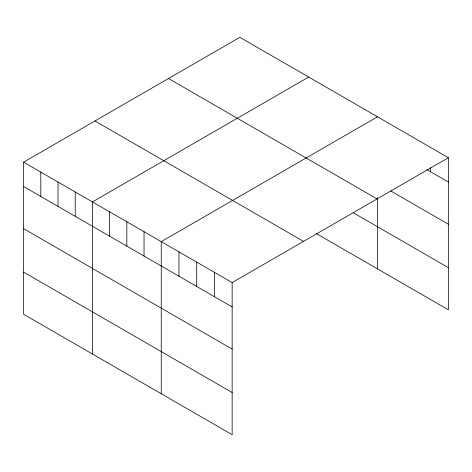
<?xml version="1.0" encoding="UTF-8"?>
<svg xmlns="http://www.w3.org/2000/svg" width="472" height="472" viewBox="0 0 472 472"><rect width="100%" height="100%" fill="white"/><g stroke="black" fill="none" stroke-linecap="round" stroke-linejoin="round"><path stroke-width="0.71" d="M23.6 162.173L232.153 282.58L232.153 434.677L23.6 314.269L23.6 162.173L239.847 37.323L448.4 157.731L448.4 309.827L316.317 233.569M308.67 77.06L92.424 201.91L92.424 354.006M377.494 116.79L161.241 241.64L161.241 393.736M232.153 282.58L448.4 157.731M426.877 169.649L448.4 182.08M390.786 190.971L448.4 224.235M168.486 78.523L377.039 198.93M353.28 212.748L448.4 267.671M94.96 120.974L303.514 241.381M23.6 186.523L232.153 306.93M23.6 228.678L232.153 349.085M23.6 272.114L232.153 392.521M430.671 167.548L430.671 171.843M377.494 197.774L377.494 268.887M214.424 272.344L214.424 296.693M196.7 262.113L196.7 286.457M178.971 251.877L178.971 276.226M144.037 231.711L144.037 256.054M126.832 221.775L126.832 246.124M109.628 211.839L109.628 236.189M75.219 191.974L75.219 216.323M58.009 182.039L58.009 206.388M40.804 172.109L40.804 196.452"/></g></svg>
